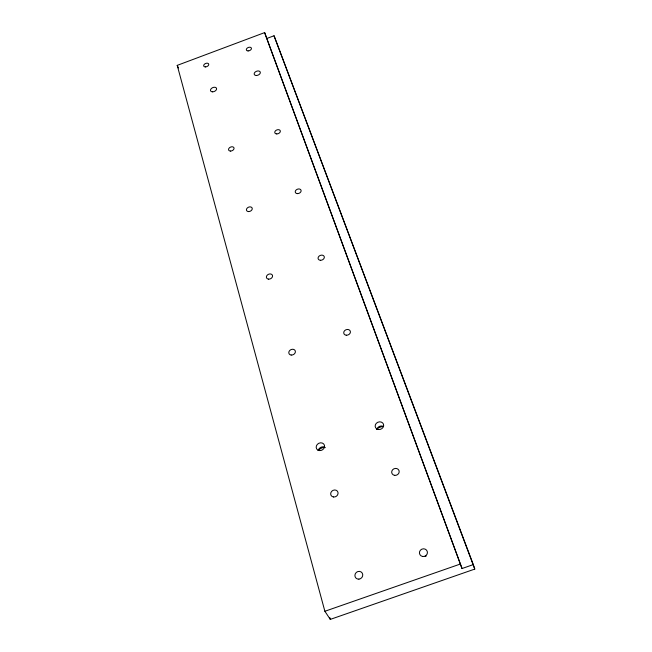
<?xml version="1.0" encoding="UTF-8"?>
<svg xmlns="http://www.w3.org/2000/svg" width="652" height="652" viewBox="0 0 652 652"><rect width="100%" height="100%" fill="white"/><g stroke="black" fill="none" stroke-linecap="round" stroke-linejoin="round"><path stroke-width="0.98" d="M177.222 65.371L264.639 32.6L462.032 568.528L473.303 564.599L474.778 569.082L330.295 619.4L324.875 611.274L177.222 65.371L178.42 67.979M462.032 568.528L266.758 38.484L274.036 35.762L473.303 564.599M324.875 611.274L460.434 564.004M474.778 569.082L274.036 35.762M264.639 32.6L266.758 38.484M329.757 617.436L330.295 619.4M376.506 429.399A10.668 9.389 -21 0 1 383.14 426.449M318.054 450.597A10.66 9.324 -29.1 0 1 324.435 447.158M318.355 450.116A4.303 3.749 -29 0 1 325.332 447.631M376.946 429.269A4.311 3.773 -21.1 0 1 383.058 426.269M425.177 556.303A3.969 3.806 -20.7 0 1 426.188 556.083M256.342 75.493A3.227 2.095 -21.5 0 0 260.27 72.087A3.227 2.095 -21.5 0 0 255.144 72.07A3.227 2.095 -21.5 0 0 256.342 75.493M212.56 91.834A3.219 2.086 -23.3 0 0 216.545 88.403A3.219 2.086 -23.3 0 0 211.509 88.362A3.219 2.086 -23.3 0 0 212.56 91.834M319.293 450.573A4.328 3.757 -28.9 0 0 324.435 445.251A4.328 3.757 -28.9 0 0 317.402 444.305A4.328 3.757 -28.9 0 0 319.293 450.573M378.47 429.513A4.336 3.782 -21.1 0 0 383.506 424.232A4.336 3.782 -21.1 0 0 376.302 423.327A4.336 3.782 -21.1 0 0 378.47 429.513M358.918 579.139A4.042 3.79 -41.4 0 0 362.186 573.018A4.042 3.79 -41.4 0 0 355.381 573.605A4.042 3.79 -41.4 0 0 358.918 579.139M422.635 556.466A4.026 3.839 -20.9 0 0 427.223 551.323A4.026 3.839 -20.9 0 0 420.434 550.19A4.026 3.839 -20.9 0 0 422.635 556.466M333.449 496.979A3.806 3.407 -31.4 0 0 337.94 492.227A3.806 3.407 -31.4 0 0 331.729 491.29A3.806 3.407 -31.4 0 0 333.449 496.979M394.713 475.357A3.806 3.439 -21.1 0 0 399 470.548A3.806 3.439 -21.1 0 0 392.602 469.79A3.806 3.439 -21.1 0 0 394.713 475.357M291.191 355.055A3.431 2.779 -26 0 0 295.307 350.996A3.431 2.779 -26 0 0 289.79 350.426A3.431 2.779 -26 0 0 291.191 355.055M346.253 335.209A3.431 2.795 -21.2 0 0 350.295 331.167A3.431 2.795 -21.2 0 0 344.655 330.637A3.431 2.795 -21.2 0 0 346.253 335.209M268.583 279.146A3.227 2.469 -24.8 0 0 272.503 275.437A3.227 2.469 -24.8 0 0 267.344 275.038A3.227 2.469 -24.8 0 0 268.583 279.146M320.385 260.287A3.236 2.478 -21.3 0 0 324.231 256.595A3.236 2.478 -21.3 0 0 318.967 256.236A3.236 2.478 -21.3 0 0 320.385 260.287M248.469 211.59A3.048 2.209 -24.1 0 0 252.194 208.175A3.048 2.209 -24.1 0 0 247.361 207.915A3.048 2.209 -24.1 0 0 248.469 211.59M297.369 193.62A3.056 2.217 -21.3 0 0 301.045 190.229A3.056 2.217 -21.3 0 0 296.106 190.001A3.056 2.217 -21.3 0 0 297.369 193.62M248.11 50.921A2.673 1.695 -21.5 0 0 251.387 48.126A2.673 1.695 -21.5 0 0 247.141 48.15A2.673 1.695 -21.5 0 0 248.11 50.921M205.388 66.92A2.673 1.687 -23.1 0 0 208.705 64.108A2.673 1.687 -23.1 0 0 204.541 64.108A2.673 1.687 -23.1 0 0 205.388 66.92M230.449 151.068A2.893 1.98 -23.6 0 0 234.003 147.906A2.893 1.98 -23.6 0 0 229.455 147.768A2.893 1.98 -23.6 0 0 230.449 151.068M276.766 133.921A2.901 1.989 -21.4 0 0 280.27 130.775A2.901 1.989 -21.4 0 0 275.625 130.661A2.901 1.989 -21.4 0 0 276.766 133.921"/></g></svg>
